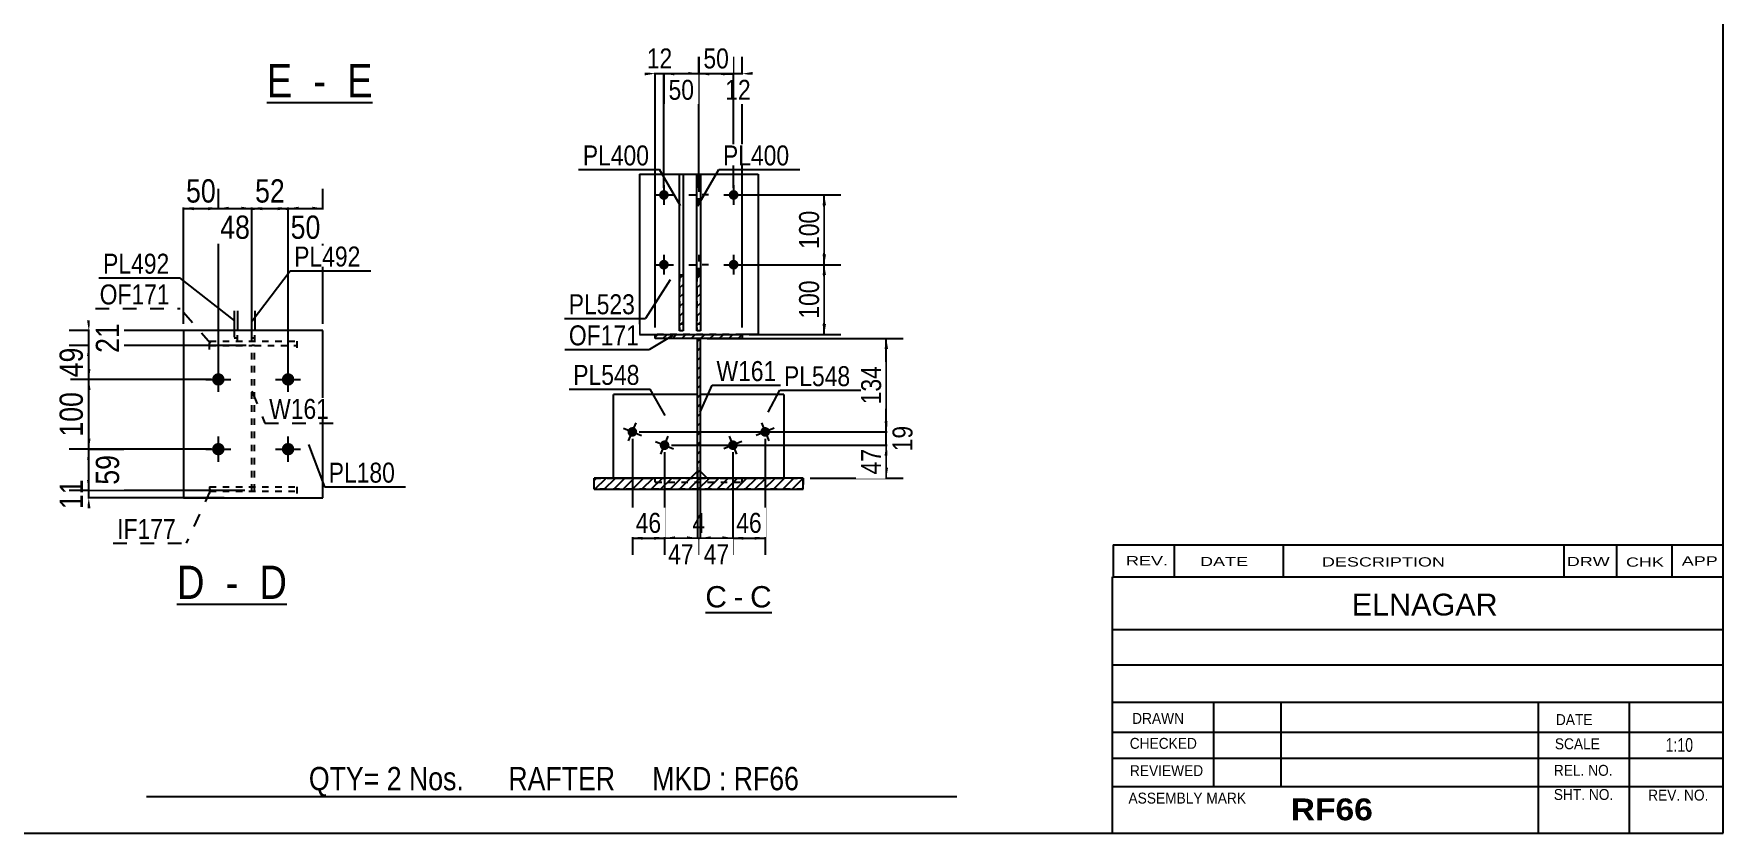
# Model space of a CAD drawing. Header units: millimetres. Extents: x -28 to 375, y -187 to 90.
# Drawn here: x 132.5 to 374.8, y -187 to -72.3 of the extents above; entities that cross this region are included whole.
import ezdxf

# ---------------------------------------------------------------- set-up
doc = ezdxf.new("R2010")
doc.units = ezdxf.units.MM
doc.linetypes.add('DXK_LINE_DOT1', pattern=[1.8814, 0.9407, -0.9407])
doc.linetypes.add('DXK_LINE_DOT2', pattern=[3.9198, 1.9599, -1.9599])
doc.styles.add('Arial', font='ARIAL.TTF', dxfattribs={"height": 0.2})
doc.styles.add('Arial Bold', font='ARIALBD.TTF', dxfattribs={"height": 0.2})
doc.styles.add('Arial Narrow', font='ARIALN.TTF', dxfattribs={"height": 0.2})

# ---------------------------------------------------------------- blocks, each defined once
blk = doc.blocks.new('Unknown-626819748-1210')
at = {"color": 5, "linetype": 'Continuous'}
for p, q in [((374.82, -186.95), (374.82, 90.05)), ((-25.18, -186.95), (374.82, -186.95))]:
    blk.add_line(p, q, dxfattribs=at)
blk = doc.blocks.new('Unknown-626819748-12 - 1943')
at = {"color": 7, "linetype": 'Continuous'}
blk.add_line((228.85, -155.32), (238.36, -155.32), dxfattribs=at)
at = {"color": 0, "linetype": 'Continuous'}
blk.add_wipeout([(231.93, -154.57), (231.93, -151.37), (228.85, -151.37), (228.85, -154.57)], dxfattribs=at)
blk.add_wipeout([(234.31, -154.57), (234.31, -151.37), (232.89, -151.37), (232.89, -154.57)], dxfattribs=at)
at = {"color": 96, "linetype": 'Continuous', "style": 'Arial'}
blk.add_text('C', height=3.06, dxfattribs=at).set_placement((228.85, -154.57))
at = {"color": 0, "linetype": 'Continuous'}
blk.add_wipeout([(238.36, -154.57), (238.36, -151.37), (235.27, -151.37), (235.27, -154.57)], dxfattribs=at)
at = {"color": 96, "linetype": 'Continuous', "style": 'Arial'}
for s, p in [('C', (235.27, -154.57)), ('-', (232.89, -154.57))]:
    blk.add_text(s, height=3.06, dxfattribs=at).set_placement(p)
blk = doc.blocks.new('Unknown-626819748-13 - 2122')
at = {"color": 7, "linetype": 'Continuous'}
blk.add_line((153.08, -154.1), (168.85, -154.1), dxfattribs=at)
at = {"color": 0, "linetype": 'Continuous'}
for points in [[(157.03, -153.35), (157.03, -148.35), (153.08, -148.35), (153.08, -153.35)], [(163.4, -153.35), (163.4, -148.35), (158.53, -148.35), (158.53, -153.35)], [(168.85, -153.35), (168.85, -148.35), (164.9, -148.35), (164.9, -153.35)]]:
    blk.add_wipeout(points, dxfattribs=at)
at = {"color": 6, "linetype": 'Continuous', "style": 'Arial Narrow'}
for s, height, p in [('D', 4.77, (153.08, -153.35)), ('D', 4.77, (164.9, -153.35)), (' - ', 4.772, (158.53, -153.35))]:
    blk.add_text(s, height=height, dxfattribs=at).set_placement(p)
blk = doc.blocks.new('Unknown-626819748-14 - 2293')
at = {"color": 7, "linetype": 'Continuous'}
blk.add_line((165.95, -82.15), (181.12, -82.15), dxfattribs=at)
at = {"color": 0, "linetype": 'Continuous'}
for points in [[(169.6, -81.4), (169.6, -76.4), (165.95, -76.4), (165.95, -81.4)], [(175.97, -81.4), (175.97, -76.4), (171.1, -76.4), (171.1, -81.4)], [(181.12, -81.4), (181.12, -76.4), (177.47, -76.4), (177.47, -81.4)]]:
    blk.add_wipeout(points, dxfattribs=at)
at = {"color": 6, "linetype": 'Continuous', "style": 'Arial Narrow'}
for s, height, p in [('E', 4.77, (165.95, -81.4)), ('E', 4.77, (177.47, -81.4)), (' - ', 4.772, (171.1, -81.4))]:
    blk.add_text(s, height=height, dxfattribs=at).set_placement(p)
blk = doc.blocks.new('Part-626819748-1951 - 1943')
at = {"linetype": 'Continuous'}
h = blk.add_hatch(dxfattribs=at)
h.set_pattern_fill('', scale=0.3, style=0, pattern_type=0)
h.set_pattern_definition([(45, (234.1504, -115.4071), (-0.67352, 0.67352), [])])
h.paths.add_polyline_path([(234.15, -116.01), (234.15, -115.41), (221.65, -115.41), (221.65, -116.01)])
at = {"color": 2, "linetype": 'Continuous'}
for p, q in [((221.65, -116.01), (221.65, -115.41)), ((221.65, -115.41), (234.15, -115.41)), ((234.15, -116.01), (221.65, -116.01)), ((234.15, -115.41), (234.15, -116.01))]:
    blk.add_line(p, q, dxfattribs=at)
blk = doc.blocks.new('Part-626819748-1974 - 1943')
at = {"linetype": 'Continuous'}
h = blk.add_hatch(dxfattribs=at)
h.set_pattern_fill('', scale=0.3, style=0, pattern_type=0)
h.set_pattern_definition([(45, (242.9004, -136.0071), (-0.67352, 0.67352), [])])
h.paths.add_polyline_path([(242.9, -137.61), (242.9, -136.01), (212.9, -136.01), (212.9, -137.61)])
at = {"color": 7, "linetype": 'DXK_LINE_DOT1'}
for p, q in [((212.9, -137.61), (212.9, -136.01)), ((212.9, -136.01), (242.9, -136.01)), ((242.9, -137.61), (212.9, -137.61)), ((242.9, -136.01), (242.9, -137.61))]:
    blk.add_line(p, q, dxfattribs=at)
at = {"color": 2, "linetype": 'Continuous'}
for p, q in [((212.9, -137.61), (212.9, -136.01)), ((242.9, -136.01), (212.9, -136.01)), ((212.9, -137.61), (242.9, -137.61)), ((242.9, -137.61), (242.9, -136.01))]:
    blk.add_line(p, q, dxfattribs=at)
blk = doc.blocks.new('Part-626819748-1986 - 1943')
at = {"color": 2, "linetype": 'Continuous'}
for p, q in [((219.4, -92.41), (219.4, -115.41)), ((219.4, -92.41), (236.4, -92.41)), ((236.4, -92.41), (236.4, -115.41)), ((219.4, -115.41), (221.65, -115.41)), ((236.4, -115.41), (234.15, -115.41))]:
    blk.add_line(p, q, dxfattribs=at)
at = {"color": 7, "linetype": 'DXK_LINE_DOT1'}
blk.add_line((234.15, -115.41), (221.65, -115.41), dxfattribs=at)
blk = doc.blocks.new('Part-626819748-2008 - 1943')
at = {"linetype": 'Continuous'}
h = blk.add_hatch(dxfattribs=at)
h.set_pattern_fill('', scale=0.3, style=0, pattern_type=0)
h.set_pattern_definition([(45, (228.1504, -106.88165), (-0.67352, 0.67352), [])])
h.paths.add_polyline_path([(228.15, -114.91), (228.15, -106.88), (227.65, -106.88), (227.65, -114.91)])
at = {"color": 2, "linetype": 'Continuous'}
for p, q in [((227.65, -106.88), (227.65, -92.41)), ((227.65, -92.41), (228.15, -92.41)), ((228.15, -92.41), (228.15, -106.88)), ((227.65, -114.91), (227.65, -106.88)), ((227.65, -106.88), (228.15, -106.88)), ((228.15, -106.88), (228.15, -114.91)), ((228.15, -114.91), (227.65, -114.91))]:
    blk.add_line(p, q, dxfattribs=at)
at = {"color": 7, "linetype": 'DXK_LINE_DOT1'}
for p, q in [((227.65, -106.88), (227.65, -114.91)), ((228.15, -106.88), (228.15, -114.91)), ((227.65, -113.91), (228.15, -113.91)), ((228.15, -114.91), (227.65, -114.91))]:
    blk.add_line(p, q, dxfattribs=at)
blk = doc.blocks.new('Part-626819748-2013 - 1943')
at = {"color": 2, "linetype": 'Continuous'}
for p, q in [((240.1, -124.01), (228.1, -124.01)), ((240.1, -124.01), (240.1, -136.01)), ((228.1, -135.01), (229.1, -136.01))]:
    blk.add_line(p, q, dxfattribs=at)
at = {"color": 7, "linetype": 'DXK_LINE_DOT1'}
for p, q in [((228.1, -124.01), (228.1, -135.01)), ((229.1, -136.01), (240.1, -136.01))]:
    blk.add_line(p, q, dxfattribs=at)
blk = doc.blocks.new('Part-626819748-2017 - 1943')
at = {"color": 7, "linetype": 'DXK_LINE_DOT1'}
for p, q in [((221.65, -136.61), (221.65, -136.01)), ((229.1, -136.01), (221.65, -136.01)), ((221.65, -136.61), (234.15, -136.61)), ((234.15, -136.61), (234.15, -136.01))]:
    blk.add_line(p, q, dxfattribs=at)
blk = doc.blocks.new('Part-626819748-2022 - 1943')
at = {"linetype": 'Continuous'}
h = blk.add_hatch(dxfattribs=at)
h.set_pattern_fill('', scale=0.3, style=0, pattern_type=0)
h.set_pattern_definition([(45, (228.1004, -116.0071), (-0.67352, 0.67352), [])])
h.paths.add_polyline_path([(228.1, -136.01), (228.1, -116.01), (227.7, -116.01), (227.7, -136.01)])
at = {"color": 2, "linetype": 'Continuous'}
for p, q in [((227.7, -136.01), (227.7, -116.01)), ((227.7, -116.01), (228.1, -116.01)), ((228.1, -116.01), (228.1, -136.01)), ((228.1, -136.01), (227.7, -136.01))]:
    blk.add_line(p, q, dxfattribs=at)
blk = doc.blocks.new('Bolt-626819748-2028 - 1943')
at = {"linetype": 'Continuous'}
for points in [[(223.6, -95.41, -1), (222.2, -95.41, -1)], [(233.6, -95.41, -1), (232.2, -95.41, -1)], [(223.6, -105.41, -1), (222.2, -105.41, -1)], [(233.6, -105.41, -1), (232.2, -105.41, -1)]]:
    blk.add_hatch(color=3, dxfattribs=at).paths.add_polyline_path(points)
at = {"color": 3, "linetype": 'Continuous'}
for p, q in [((222.9, -94.01), (222.9, -96.81)), ((227.9, -94.01), (227.9, -94.94)), ((232.9, -94.01), (232.9, -96.81)), ((221.5, -95.41), (224.3, -95.41)), ((226.5, -95.41), (227.43, -95.41)), ((227.9, -96.81), (227.9, -95.87)), ((229.3, -95.41), (228.37, -95.41)), ((231.5, -95.41), (234.3, -95.41)), ((222.9, -104.01), (222.9, -106.81)), ((227.9, -104.01), (227.9, -104.94)), ((232.9, -104.01), (232.9, -106.81)), ((221.5, -105.41), (224.3, -105.41)), ((226.5, -105.41), (227.43, -105.41)), ((227.9, -106.81), (227.9, -105.87)), ((229.3, -105.41), (228.37, -105.41)), ((231.5, -105.41), (234.3, -105.41))]:
    blk.add_line(p, q, dxfattribs=at)
blk = doc.blocks.new('Part-626819748-3196 - 1943')
at = {"color": 2, "linetype": 'Continuous'}
for p, q in [((227.7, -124.01), (215.7, -124.01)), ((215.7, -136.01), (215.7, -124.01)), ((226.7, -136.01), (227.7, -135.01))]:
    blk.add_line(p, q, dxfattribs=at)
at = {"color": 7, "linetype": 'DXK_LINE_DOT1'}
for p, q in [((227.7, -135.01), (227.7, -124.01)), ((215.7, -136.01), (221.65, -136.01))]:
    blk.add_line(p, q, dxfattribs=at)
blk = doc.blocks.new('Part-626819748-3208 - 1943')
at = {"linetype": 'Continuous'}
h = blk.add_hatch(dxfattribs=at)
h.set_pattern_fill('', scale=0.3, style=0, pattern_type=0)
h.set_pattern_definition([(45, (225.6504, -106.88165), (-0.67352, 0.67352), [])])
h.paths.add_polyline_path([(225.65, -114.91), (225.65, -106.88), (225.15, -106.88), (225.15, -114.91)])
at = {"color": 2, "linetype": 'Continuous'}
for p, q in [((225.15, -106.88), (225.15, -92.41)), ((225.15, -92.41), (225.65, -92.41)), ((225.65, -92.41), (225.65, -106.88)), ((225.15, -114.91), (225.15, -106.88)), ((225.15, -106.88), (225.65, -106.88)), ((225.65, -106.88), (225.65, -114.91)), ((225.65, -114.91), (225.15, -114.91))]:
    blk.add_line(p, q, dxfattribs=at)
at = {"color": 7, "linetype": 'DXK_LINE_DOT1'}
for p, q in [((225.15, -106.88), (225.15, -114.91)), ((225.65, -106.88), (225.65, -114.91)), ((225.15, -113.91), (225.65, -113.91)), ((225.65, -114.91), (225.15, -114.91))]:
    blk.add_line(p, q, dxfattribs=at)
blk = doc.blocks.new('Bolt-626819748-3217 - 1943')
at = {"linetype": 'Continuous'}
for points in [[(233.07, -131.95, -1), (232.53, -130.66, -1)], [(237.69, -130.04, -1), (237.15, -128.75, -1)]]:
    blk.add_hatch(color=3, dxfattribs=at).paths.add_polyline_path(points)
at = {"color": 3, "linetype": 'Continuous'}
for p, q in [((236.89, -128.1), (237.96, -130.69)), ((234.09, -130.77), (231.51, -131.84)), ((232.27, -130.01), (233.34, -132.6)), ((238.71, -128.86), (236.13, -129.93))]:
    blk.add_line(p, q, dxfattribs=at)
blk = doc.blocks.new('Bolt-626819748-3220 - 1943')
at = {"linetype": 'Continuous'}
for points in [[(218.65, -128.75, -1), (218.11, -130.04, -1)], [(223.27, -130.66, -1), (222.73, -131.95, -1)]]:
    blk.add_hatch(color=3, dxfattribs=at).paths.add_polyline_path(points)
at = {"color": 3, "linetype": 'Continuous'}
for p, q in [((217.85, -130.69), (218.92, -128.1)), ((217.09, -128.86), (219.67, -129.93)), ((221.71, -130.77), (224.29, -131.84)), ((222.47, -132.6), (223.54, -130.01))]:
    blk.add_line(p, q, dxfattribs=at)
blk = doc.blocks.new('Bolt-626819748-2167 - 2122')
at = {"linetype": 'Continuous'}
for points in [[(158.11, -121.87, -1), (159.91, -121.87, -1)], [(168.11, -121.87, -1), (169.91, -121.87, -1)], [(158.11, -131.87, -1), (159.91, -131.87, -1)], [(168.11, -131.87, -1), (169.91, -131.87, -1)]]:
    blk.add_hatch(color=3, dxfattribs=at).paths.add_polyline_path(points)
at = {"color": 3, "linetype": 'Continuous'}
for p, q in [((159.01, -123.67), (159.01, -120.07)), ((169.01, -123.67), (169.01, -120.07)), ((157.21, -121.87), (160.81, -121.87)), ((167.21, -121.87), (170.81, -121.87)), ((159.01, -133.67), (159.01, -130.07)), ((169.01, -133.67), (169.01, -130.07)), ((157.21, -131.87), (160.81, -131.87)), ((167.21, -131.87), (170.81, -131.87))]:
    blk.add_line(p, q, dxfattribs=at)
blk = doc.blocks.new('Part-626819748-2192 - 2122')
at = {"color": 7, "linetype": 'DXK_LINE_DOT1'}
for p, q in [((157.76, -137.29), (170.26, -137.29)), ((157.76, -137.29), (157.76, -138.42)), ((157.76, -137.89), (170.26, -137.89)), ((170.26, -137.29), (170.26, -138.42))]:
    blk.add_line(p, q, dxfattribs=at)
blk = doc.blocks.new('Part-626819748-2172 - 2122')
at = {"color": 7, "linetype": 'DXK_LINE_DOT1'}
for p, q in [((163.81, -137.81), (163.81, -117)), ((164.21, -117), (163.81, -117)), ((164.21, -137.81), (164.21, -117)), ((163.81, -137.25), (164.21, -137.25))]:
    blk.add_line(p, q, dxfattribs=at)
blk = doc.blocks.new('Part-626819748-2185 - 2122')
at = {"color": 2, "linetype": 'Continuous'}
for p, q in [((163.76, -112.05), (163.76, -114.87)), ((164.26, -112.05), (164.26, -114.87))]:
    blk.add_line(p, q, dxfattribs=at)
at = {"color": 7, "linetype": 'DXK_LINE_DOT1'}
for p, q in [((163.76, -114.87), (163.76, -116.44)), ((163.76, -115.88), (164.26, -115.88)), ((164.26, -116.44), (164.26, -114.87))]:
    blk.add_line(p, q, dxfattribs=at)
blk = doc.blocks.new('Part-626819748-2197 - 2122')
at = {"color": 7, "linetype": 'DXK_LINE_DOT1'}
for p, q in [((157.76, -116.4), (170.26, -116.4)), ((157.76, -117.56), (157.76, -116.4)), ((157.76, -117), (163.81, -117)), ((164.21, -117), (170.26, -117)), ((170.26, -116.4), (170.26, -117.56))]:
    blk.add_line(p, q, dxfattribs=at)
blk = doc.blocks.new('Part-626819748-2202 - 2122')
at = {"color": 2, "linetype": 'Continuous'}
for p, q in [((154.01, -114.87), (154.01, -138.87)), ((174.01, -114.87), (154.01, -114.87)), ((174.01, -138.87), (174.01, -114.87)), ((154.01, -138.87), (174.01, -138.87))]:
    blk.add_line(p, q, dxfattribs=at)
blk = doc.blocks.new('Part-626819748-3403 - 2122')
at = {"color": 2, "linetype": 'Continuous'}
for p, q in [((161.26, -112.05), (161.26, -114.87)), ((161.76, -112.05), (161.76, -114.87))]:
    blk.add_line(p, q, dxfattribs=at)
at = {"color": 7, "linetype": 'DXK_LINE_DOT1'}
for p, q in [((161.26, -114.87), (161.26, -116.44)), ((161.26, -115.88), (161.76, -115.88)), ((161.76, -116.44), (161.76, -114.87))]:
    blk.add_line(p, q, dxfattribs=at)
blk = doc.blocks.new('StraightDimension-626819748-2100 - 1943')
at = {"linetype": 'Continuous'}
for points in [[(245.65, -96.91), (245.9, -95.41), (246.15, -96.91)], [(246.15, -103.91), (245.9, -105.41), (245.65, -103.91)]]:
    blk.add_hatch(color=7, dxfattribs=at).paths.add_polyline_path(points)
at = {"color": 7, "linetype": 'Continuous'}
for p, q in [((233.9, -95.41), (248.3, -95.41)), ((245.9, -105.41), (245.9, -95.41)), ((233.9, -105.41), (248.3, -105.41))]:
    blk.add_line(p, q, dxfattribs=at)
at = {"color": 0}
blk.add_wipeout([(245.75, -97.07), (241.55, -97.07), (241.55, -103.75), (245.75, -103.75)], dxfattribs=at)
at = {"color": 3, "style": 'Arial Narrow'}
blk.add_text('100', height=2.863, rotation=90.0002, dxfattribs=at).set_placement((245.15, -103.15))
blk = doc.blocks.new('StraightDimension-626819748-5501 - 1943')
at = {"linetype": 'Continuous'}
for points in [[(254.55, -132.81), (254.8, -131.31), (255.05, -132.81)], [(255.05, -134.51), (254.8, -136.01), (254.55, -134.51)]]:
    blk.add_hatch(color=7, dxfattribs=at).paths.add_polyline_path(points)
at = {"color": 7, "linetype": 'Continuous'}
for p, q in [((224, -131.31), (257.2, -131.31)), ((254.8, -136.01), (254.8, -131.31)), ((243.9, -136.01), (257.2, -136.01))]:
    blk.add_line(p, q, dxfattribs=at)
at = {"color": 0}
blk.add_wipeout([(254.65, -131.23), (250.45, -131.23), (250.45, -136.09), (254.65, -136.09)], dxfattribs=at)
at = {"color": 3, "style": 'Arial Narrow'}
blk.add_text('47', height=2.863, rotation=90.0002, dxfattribs=at).set_placement((254.05, -135.49))
blk = doc.blocks.new('StraightDimension-626819748-5339 - 1943')
at = {"linetype": 'Continuous'}
for points in [[(226.2, -144.37), (227.7, -144.62), (226.2, -144.87)], [(229.6, -144.87), (228.1, -144.62), (229.6, -144.37)]]:
    blk.add_hatch(color=7, dxfattribs=at).paths.add_polyline_path(points)
at = {"color": 7, "linetype": 'Continuous'}
for p, q in [((227.7, -134.46), (227.7, -147.02)), ((228.1, -134.46), (228.1, -147.02)), ((227.7, -144.62), (228.1, -144.62))]:
    blk.add_line(p, q, dxfattribs=at)
at = {"color": 0}
blk.add_wipeout([(229.41, -144.47), (229.41, -140.27), (226.39, -140.27), (226.39, -144.47)], dxfattribs=at)
at = {"color": 3, "style": 'Arial Narrow'}
blk.add_text('4', height=2.86, dxfattribs=at).set_placement((226.99, -143.87))
blk = doc.blocks.new('StraightDimension-626819748-5337 - 1943')
at = {"linetype": 'Continuous'}
for points in [[(234.3, -144.87), (232.8, -144.62), (234.3, -144.37)], [(235.92, -144.37), (237.42, -144.62), (235.92, -144.87)]]:
    blk.add_hatch(color=7, dxfattribs=at).paths.add_polyline_path(points)
at = {"color": 7, "linetype": 'Continuous'}
for p, q in [((237.42, -130.4), (237.42, -147.02)), ((232.8, -132.31), (232.8, -147.02)), ((232.8, -144.62), (237.42, -144.62))]:
    blk.add_line(p, q, dxfattribs=at)
at = {"color": 0}
blk.add_wipeout([(237.54, -144.47), (237.54, -140.27), (232.68, -140.27), (232.68, -144.47)], dxfattribs=at)
at = {"color": 3, "style": 'Arial Narrow'}
blk.add_text('46', height=2.863, dxfattribs=at).set_placement((233.28, -143.87))
blk = doc.blocks.new('StraightDimension-626819748-5499 - 1943')
at = {"linetype": 'Continuous'}
for points in [[(254.55, -117.51), (254.8, -116.01), (255.05, -117.51)], [(255.05, -127.9), (254.8, -129.4), (254.55, -127.9)]]:
    blk.add_hatch(color=7, dxfattribs=at).paths.add_polyline_path(points)
at = {"color": 7, "linetype": 'Continuous'}
for p, q in [((229.1, -116.01), (257.2, -116.01)), ((254.8, -129.4), (254.8, -116.01)), ((219.38, -129.4), (257.2, -129.4))]:
    blk.add_line(p, q, dxfattribs=at)
at = {"color": 0}
blk.add_wipeout([(254.65, -119.36), (250.45, -119.36), (250.45, -126.04), (254.65, -126.04)], dxfattribs=at)
at = {"color": 3, "style": 'Arial Narrow'}
blk.add_text('134', height=2.863, rotation=90.0002, dxfattribs=at).set_placement((254.05, -125.44))
blk = doc.blocks.new('StraightDimension-626819748-5340 - 1943')
at = {"linetype": 'Continuous'}
for points in [[(224.5, -144.87), (223, -144.62), (224.5, -144.37)], [(226.2, -144.37), (227.7, -144.62), (226.2, -144.87)]]:
    blk.add_hatch(color=7, dxfattribs=at).paths.add_polyline_path(points)
at = {"color": 7, "linetype": 'Continuous'}
for p, q in [((223, -132.31), (223, -146.87)), ((227.7, -134.46), (227.7, -146.87)), ((223, -144.62), (227.7, -144.62))]:
    blk.add_line(p, q, dxfattribs=at)
at = {"color": 0}
blk.add_wipeout([(227.78, -148.97), (227.78, -144.77), (222.92, -144.77), (222.92, -148.97)], dxfattribs=at)
at = {"color": 3, "style": 'Arial Narrow'}
blk.add_text('47', height=2.863, dxfattribs=at).set_placement((223.52, -148.37))
blk = doc.blocks.new('StraightDimension-626819748-2110 - 1943')
at = {"linetype": 'Continuous'}
for points in [[(245.65, -106.91), (245.9, -105.41), (246.15, -106.91)], [(246.15, -113.91), (245.9, -115.41), (245.65, -113.91)]]:
    blk.add_hatch(color=7, dxfattribs=at).paths.add_polyline_path(points)
at = {"color": 7, "linetype": 'Continuous'}
for p, q in [((233.9, -105.41), (248.3, -105.41)), ((245.9, -115.41), (245.9, -105.41)), ((235.15, -115.41), (248.3, -115.41))]:
    blk.add_line(p, q, dxfattribs=at)
at = {"color": 0}
blk.add_wipeout([(245.75, -107.07), (241.55, -107.07), (241.55, -113.75), (245.75, -113.75)], dxfattribs=at)
at = {"color": 3, "style": 'Arial Narrow'}
blk.add_text('100', height=2.863, rotation=90.0002, dxfattribs=at).set_placement((245.15, -113.15))
blk = doc.blocks.new('StraightDimension-626819748-3737 - 1943')
at = {"linetype": 'Continuous'}
for points in [[(231.4, -77.76), (232.9, -78.01), (231.4, -78.26)], [(235.65, -78.26), (234.15, -78.01), (235.65, -77.76)]]:
    blk.add_hatch(color=7, dxfattribs=at).paths.add_polyline_path(points)
at = {"color": 7, "linetype": 'Continuous'}
for p, q in [((232.9, -94.41), (232.9, -75.61)), ((234.15, -114.41), (234.15, -75.61)), ((232.9, -78.01), (234.15, -78.01))]:
    blk.add_line(p, q, dxfattribs=at)
at = {"color": 0}
blk.add_wipeout([(235.95, -82.36), (235.95, -78.16), (231.1, -78.16), (231.1, -82.36)], dxfattribs=at)
at = {"color": 3, "style": 'Arial Narrow'}
blk.add_text('12', height=2.863, dxfattribs=at).set_placement((231.7, -81.76))
blk = doc.blocks.new('StraightDimension-626819748-3738 - 1943')
at = {"linetype": 'Continuous'}
for points in [[(229.4, -78.26), (227.9, -78.01), (229.4, -77.76)], [(231.4, -77.76), (232.9, -78.01), (231.4, -78.26)]]:
    blk.add_hatch(color=7, dxfattribs=at).paths.add_polyline_path(points)
at = {"color": 7, "linetype": 'Continuous'}
for p, q in [((227.9, -94.41), (227.9, -75.76)), ((232.9, -94.41), (232.9, -75.76)), ((227.9, -78.01), (232.9, -78.01))]:
    blk.add_line(p, q, dxfattribs=at)
at = {"color": 0}
blk.add_wipeout([(232.83, -77.86), (232.83, -73.66), (227.97, -73.66), (227.97, -77.86)], dxfattribs=at)
at = {"color": 3, "style": 'Arial Narrow'}
blk.add_text('50', height=2.863, dxfattribs=at).set_placement((228.57, -77.26))
blk = doc.blocks.new('StraightDimension-626819748-3739 - 1943')
at = {"linetype": 'Continuous'}
for points in [[(224.4, -78.26), (222.9, -78.01), (224.4, -77.76)], [(226.4, -77.76), (227.9, -78.01), (226.4, -78.26)]]:
    blk.add_hatch(color=7, dxfattribs=at).paths.add_polyline_path(points)
at = {"color": 7, "linetype": 'Continuous'}
for p, q in [((222.9, -94.41), (222.9, -75.61)), ((227.9, -94.41), (227.9, -75.61)), ((222.9, -78.01), (227.9, -78.01))]:
    blk.add_line(p, q, dxfattribs=at)
at = {"color": 0}
blk.add_wipeout([(227.83, -82.36), (227.83, -78.16), (222.97, -78.16), (222.97, -82.36)], dxfattribs=at)
at = {"color": 3, "style": 'Arial Narrow'}
blk.add_text('50', height=2.863, dxfattribs=at).set_placement((223.57, -81.76))
blk = doc.blocks.new('StraightDimension-626819748-3740 - 1943')
at = {"linetype": 'Continuous'}
for points in [[(220.15, -77.76), (221.65, -78.01), (220.15, -78.26)], [(224.4, -78.26), (222.9, -78.01), (224.4, -77.76)]]:
    blk.add_hatch(color=7, dxfattribs=at).paths.add_polyline_path(points)
at = {"color": 7, "linetype": 'Continuous'}
for p, q in [((221.65, -114.41), (221.65, -75.76)), ((222.9, -94.41), (222.9, -75.76)), ((221.65, -78.01), (222.9, -78.01))]:
    blk.add_line(p, q, dxfattribs=at)
at = {"color": 0}
blk.add_wipeout([(224.7, -77.86), (224.7, -73.66), (219.85, -73.66), (219.85, -77.86)], dxfattribs=at)
at = {"color": 3, "style": 'Arial Narrow'}
blk.add_text('12', height=2.863, dxfattribs=at).set_placement((220.45, -77.26))
blk = doc.blocks.new('StraightDimension-626819748-5338 - 1943')
at = {"linetype": 'Continuous'}
for points in [[(229.6, -144.87), (228.1, -144.62), (229.6, -144.37)], [(231.3, -144.37), (232.8, -144.62), (231.3, -144.87)]]:
    blk.add_hatch(color=7, dxfattribs=at).paths.add_polyline_path(points)
at = {"color": 7, "linetype": 'Continuous'}
for p, q in [((232.8, -132.31), (232.8, -146.87)), ((228.1, -134.46), (228.1, -146.87)), ((228.1, -144.62), (232.8, -144.62))]:
    blk.add_line(p, q, dxfattribs=at)
at = {"color": 0}
blk.add_wipeout([(232.88, -148.97), (232.88, -144.77), (228.02, -144.77), (228.02, -148.97)], dxfattribs=at)
at = {"color": 3, "style": 'Arial Narrow'}
blk.add_text('47', height=2.863, dxfattribs=at).set_placement((228.62, -148.37))
blk = doc.blocks.new('StraightDimension-626819748-5341 - 1943')
at = {"linetype": 'Continuous'}
for points in [[(219.88, -144.87), (218.38, -144.62), (219.88, -144.37)], [(221.5, -144.37), (223, -144.62), (221.5, -144.87)]]:
    blk.add_hatch(color=7, dxfattribs=at).paths.add_polyline_path(points)
at = {"color": 7, "linetype": 'Continuous'}
for p, q in [((218.38, -130.4), (218.38, -147.02)), ((223, -132.31), (223, -147.02)), ((218.38, -144.62), (223, -144.62))]:
    blk.add_line(p, q, dxfattribs=at)
at = {"color": 0}
blk.add_wipeout([(223.12, -144.47), (223.12, -140.27), (218.26, -140.27), (218.26, -144.47)], dxfattribs=at)
at = {"color": 3, "style": 'Arial Narrow'}
blk.add_text('46', height=2.863, dxfattribs=at).set_placement((218.86, -143.87))
blk = doc.blocks.new('StraightDimension-626819748-5500 - 1943')
at = {"linetype": 'Continuous'}
for points in [[(255.05, -127.9), (254.8, -129.4), (254.55, -127.9)], [(254.55, -132.81), (254.8, -131.31), (255.05, -132.81)]]:
    blk.add_hatch(color=7, dxfattribs=at).paths.add_polyline_path(points)
at = {"color": 7, "linetype": 'Continuous'}
for p, q in [((219.38, -129.4), (257.05, -129.4)), ((254.8, -131.31), (254.8, -129.4)), ((224, -131.31), (257.05, -131.31))]:
    blk.add_line(p, q, dxfattribs=at)
at = {"color": 0}
blk.add_wipeout([(259.15, -127.92), (254.95, -127.92), (254.95, -132.78), (259.15, -132.78)], dxfattribs=at)
at = {"color": 3, "style": 'Arial Narrow'}
blk.add_text('19', height=2.863, rotation=90.0002, dxfattribs=at).set_placement((258.55, -132.18))
blk = doc.blocks.new('StraightDimension-626819748-2232 - 2122')
at = {"linetype": 'Continuous'}
for points in [[(155.51, -97.6), (154.01, -97.35), (155.51, -97.1)], [(157.51, -97.1), (159.01, -97.35), (157.51, -97.6)]]:
    blk.add_hatch(color=4, dxfattribs=at).paths.add_polyline_path(points)
at = {"color": 4, "linetype": 'Continuous'}
for p, q in [((154.01, -113.87), (154.01, -94.75)), ((159.01, -120.87), (159.01, -94.75)), ((154.01, -97.35), (159.01, -97.35))]:
    blk.add_line(p, q, dxfattribs=at)
at = {"color": 0}
blk.add_wipeout([(159.34, -97.2), (159.34, -92.3), (153.68, -92.3), (153.68, -97.2)], dxfattribs=at)
at = {"color": 4, "style": 'Arial Narrow'}
blk.add_text('50', height=3.34, dxfattribs=at).set_placement((154.38, -96.5))
blk = doc.blocks.new('StraightDimension-626819748-2262 - 2122')
at = {"linetype": 'Continuous'}
for points in [[(140.18, -118.49), (140.43, -116.99), (140.68, -118.49)], [(140.68, -120.37), (140.43, -121.87), (140.18, -120.37)]]:
    blk.add_hatch(color=4, dxfattribs=at).paths.add_polyline_path(points)
at = {"color": 4, "linetype": 'Continuous'}
for p, q in [((163.01, -116.99), (137.83, -116.99)), ((140.43, -121.87), (140.43, -116.99)), ((158.01, -121.87), (137.83, -121.87))]:
    blk.add_line(p, q, dxfattribs=at)
at = {"color": 0}
blk.add_wipeout([(140.28, -116.6), (135.38, -116.6), (135.38, -122.26), (140.28, -122.26)], dxfattribs=at)
at = {"color": 4, "style": 'Arial Narrow'}
blk.add_text('49', height=3.34, rotation=90.0002, dxfattribs=at).set_placement((139.58, -121.56))
blk = doc.blocks.new('StraightDimension-626819748-2204 - 2122')
at = {"linetype": 'Continuous'}
for points in [[(170.51, -97.6), (169.01, -97.35), (170.51, -97.1)], [(172.51, -97.1), (174.01, -97.35), (172.51, -97.6)]]:
    blk.add_hatch(color=4, dxfattribs=at).paths.add_polyline_path(points)
at = {"color": 4, "linetype": 'Continuous'}
for p, q in [((169.01, -120.87), (169.01, -94.55)), ((174.01, -113.87), (174.01, -94.55)), ((169.01, -97.35), (174.01, -97.35))]:
    blk.add_line(p, q, dxfattribs=at)
at = {"color": 0}
blk.add_wipeout([(174.34, -102.4), (174.34, -97.5), (168.68, -97.5), (168.68, -102.4)], dxfattribs=at)
at = {"color": 4, "style": 'Arial Narrow'}
blk.add_text('50', height=3.34, dxfattribs=at).set_placement((169.38, -101.7))
blk = doc.blocks.new('StraightDimension-626819748-2214 - 2122')
at = {"linetype": 'Continuous'}
for points in [[(160.51, -97.6), (159.01, -97.35), (160.51, -97.1)], [(162.31, -97.1), (163.81, -97.35), (162.31, -97.6)]]:
    blk.add_hatch(color=4, dxfattribs=at).paths.add_polyline_path(points)
at = {"color": 4, "linetype": 'Continuous'}
for p, q in [((159.01, -120.87), (159.01, -94.55)), ((163.81, -116.35), (163.81, -94.55)), ((159.01, -97.35), (163.81, -97.35))]:
    blk.add_line(p, q, dxfattribs=at)
at = {"color": 0}
blk.add_wipeout([(164.24, -102.4), (164.24, -97.5), (158.58, -97.5), (158.58, -102.4)], dxfattribs=at)
at = {"color": 4, "style": 'Arial Narrow'}
blk.add_text('48', height=3.34, dxfattribs=at).set_placement((159.28, -101.7))
blk = doc.blocks.new('StraightDimension-626819748-2223 - 2122')
at = {"linetype": 'Continuous'}
for points in [[(165.31, -97.6), (163.81, -97.35), (165.31, -97.1)], [(167.51, -97.1), (169.01, -97.35), (167.51, -97.6)]]:
    blk.add_hatch(color=4, dxfattribs=at).paths.add_polyline_path(points)
at = {"color": 4, "linetype": 'Continuous'}
for p, q in [((163.81, -116.35), (163.81, -94.75)), ((169.01, -120.87), (169.01, -94.75)), ((163.81, -97.35), (169.01, -97.35))]:
    blk.add_line(p, q, dxfattribs=at)
at = {"color": 0}
blk.add_wipeout([(169.24, -97.2), (169.24, -92.3), (163.58, -92.3), (163.58, -97.2)], dxfattribs=at)
at = {"color": 4, "style": 'Arial Narrow'}
blk.add_text('52', height=3.34, dxfattribs=at).set_placement((164.28, -96.5))
blk = doc.blocks.new('StraightDimension-626819748-2243 - 2122')
at = {"linetype": 'Continuous'}
for points in [[(140.68, -136.31), (140.43, -137.81), (140.18, -136.31)], [(140.18, -140.37), (140.43, -138.87), (140.68, -140.37)]]:
    blk.add_hatch(color=4, dxfattribs=at).paths.add_polyline_path(points)
at = {"color": 4, "linetype": 'Continuous'}
for p, q in [((162.81, -137.81), (137.83, -137.81)), ((140.43, -138.87), (140.43, -137.81)), ((159.84, -138.87), (137.83, -138.87))]:
    blk.add_line(p, q, dxfattribs=at)
at = {"color": 0}
blk.add_wipeout([(140.28, -135.5), (135.38, -135.5), (135.38, -141.17), (140.28, -141.17)], dxfattribs=at)
at = {"color": 4, "style": 'Arial Narrow'}
blk.add_text('11', height=3.34, rotation=90.0002, dxfattribs=at).set_placement((139.58, -140.47))
blk = doc.blocks.new('StraightDimension-626819748-2253 - 2122')
at = {"linetype": 'Continuous'}
for points in [[(140.68, -113.37), (140.43, -114.87), (140.18, -113.37)], [(140.18, -118.49), (140.43, -116.99), (140.68, -118.49)]]:
    blk.add_hatch(color=4, dxfattribs=at).paths.add_polyline_path(points)
at = {"color": 4, "linetype": 'Continuous'}
for p, q in [((154.34, -114.87), (137.63, -114.87)), ((140.43, -116.99), (140.43, -114.87)), ((163.01, -116.99), (137.63, -116.99))]:
    blk.add_line(p, q, dxfattribs=at)
at = {"color": 0}
blk.add_wipeout([(145.48, -113.1), (140.58, -113.1), (140.58, -118.76), (145.48, -118.76)], dxfattribs=at)
at = {"color": 4, "style": 'Arial Narrow'}
blk.add_text('21', height=3.34, rotation=90.0002, dxfattribs=at).set_placement((144.78, -118.06))
blk = doc.blocks.new('StraightDimension-626819748-2271 - 2122')
at = {"linetype": 'Continuous'}
for points in [[(140.18, -133.37), (140.43, -131.87), (140.68, -133.37)], [(140.68, -136.31), (140.43, -137.81), (140.18, -136.31)]]:
    blk.add_hatch(color=4, dxfattribs=at).paths.add_polyline_path(points)
at = {"color": 4, "linetype": 'Continuous'}
for p, q in [((158.01, -131.87), (137.63, -131.87)), ((140.43, -137.81), (140.43, -131.87)), ((162.81, -137.81), (137.63, -137.81))]:
    blk.add_line(p, q, dxfattribs=at)
at = {"color": 0}
blk.add_wipeout([(145.48, -132), (140.58, -132), (140.58, -137.67), (145.48, -137.67)], dxfattribs=at)
at = {"color": 4, "style": 'Arial Narrow'}
blk.add_text('59', height=3.34, rotation=90.0002, dxfattribs=at).set_placement((144.78, -136.97))
blk = doc.blocks.new('StraightDimension-626819748-2281 - 2122')
at = {"linetype": 'Continuous'}
for points in [[(140.18, -123.37), (140.43, -121.87), (140.68, -123.37)], [(140.68, -130.37), (140.43, -131.87), (140.18, -130.37)]]:
    blk.add_hatch(color=4, dxfattribs=at).paths.add_polyline_path(points)
at = {"color": 4, "linetype": 'Continuous'}
for p, q in [((158.01, -121.87), (137.83, -121.87)), ((140.43, -131.87), (140.43, -121.87)), ((158.01, -131.87), (137.83, -131.87))]:
    blk.add_line(p, q, dxfattribs=at)
at = {"color": 0}
blk.add_wipeout([(140.28, -122.97), (135.38, -122.97), (135.38, -130.77), (140.28, -130.77)], dxfattribs=at)
at = {"color": 4, "style": 'Arial Narrow'}
blk.add_text('100', height=3.34, rotation=90.0002, dxfattribs=at).set_placement((139.58, -130.07))
blk = doc.blocks.new('CBS_CALLOFF-626819748-5606')
at = {"color": 7, "linetype": 'Continuous'}
blk.add_line((148.69, -181.68), (264.93, -181.7), dxfattribs=at)
at = {"color": 3, "linetype": 'Continuous', "style": 'Arial Narrow'}
blk.add_text('QTY= 2 Nos.      RAFTER     MKD : RF66', height=3.3405, dxfattribs=at).set_placement((171.99, -180.79))
blk = doc.blocks.new('CBS_NAME_BLOG-626819748-5607')
at = {"color": 7, "linetype": 'Continuous'}
for p, q in [((287.22, -150.2), (374.74, -150.2)), ((287.22, -186.91), (287.22, -150.2)), ((287.22, -157.74), (374.74, -157.74)), ((287.3, -162.79), (374.81, -162.79)), ((287.22, -168.17), (374.74, -168.17)), ((301.75, -180.27), (301.75, -168.17)), ((311.43, -180.25), (311.43, -168.18)), ((348.35, -186.91), (348.35, -168.18)), ((361.4, -186.91), (361.4, -168.17)), ((287.23, -172.47), (374.81, -172.45)), ((287.22, -176.21), (374.74, -176.21)), ((287.22, -180.25), (374.74, -180.25)), ((287.22, -186.95), (374.81, -186.95))]:
    blk.add_line(p, q, dxfattribs=at)
at = {"color": 3, "linetype": 'Continuous', "style": 'Arial'}
blk.add_text('ELNAGAR', height=3.133, dxfattribs=at).set_placement((321.55, -155.73))
at = {"color": 3, "linetype": 'Continuous'}
for s, height, style, width, p in [('DRAWN', 1.566, 'Arial', 0.9, (290.05, -171.27)), ('DATE', 1.566, 'Arial', 0.9, (350.82, -171.44)), ('CHECKED', 1.566, 'Arial', 0.9, (289.71, -174.85)), ('SCALE', 1.566, 'Arial', 0.9, (350.67, -174.91)), ('1:10', 1.957, 'Arial Narrow', 0.9, (366.56, -175.27)), ('REVIEWED', 1.566, 'Arial', 0.9, (289.74, -178.76)), ('REL. NO.', 1.566, 'Arial', 0.9, (350.53, -178.72)), ('ASSEMBLY MARK', 1.5663, 'Arial', 0.9, (289.53, -182.7)), ('SHT. NO.', 1.566, 'Arial', 0.9, (350.52, -182.18)), ('REV. NO.', 1.566, 'Arial', 0.9, (364.05, -182.27)), ('RF66', 3.131, 'Arial Bold', 1.1, (312.8, -185.1))]:
    blk.add_text(s, height=height, dxfattribs=dict(at, style=style, width=width)).set_placement(p)
blk = doc.blocks.new('CBS_REVISION-626819748-5608')
at = {"color": 7, "linetype": 'Continuous'}
for p, q in [((287.31, -145.57), (374.81, -145.57)), ((287.31, -145.57), (287.31, -150.2)), ((296.1, -145.57), (296.1, -150.2)), ((311.7, -145.57), (311.7, -150.14)), ((351.95, -145.57), (351.95, -150.2)), ((359.5, -145.57), (359.5, -150.2)), ((367.44, -145.57), (367.44, -150.2)), ((287.31, -150.2), (374.81, -150.2))]:
    blk.add_line(p, q, dxfattribs=at)
at = {"color": 7, "style": 'Arial Narrow', "width": 1.7}
for s, height, p in [('REV.', 1.326, (289.17, -148.53)), ('DATE', 1.326, (299.79, -148.64)), ('DESCRIPTION', 1.3257, (317.27, -148.7)), ('DRW', 1.326, (352.38, -148.64)), ('CHK', 1.326, (360.87, -148.73)), ('APP', 1.326, (368.87, -148.57))]:
    blk.add_text(s, height=height, dxfattribs=at).set_placement(p)
blk = doc.blocks.new('Mark-626819748-1947 - 1943')
at = {"color": 7, "linetype": 'Continuous'}
blk.add_line((224.18, -115.56), (220.83, -117.58), dxfattribs=at)
at = {"color": 0}
blk.add_wipeout([(219.33, -116.98), (219.33, -113.98), (209.28, -113.98), (209.28, -116.98)], dxfattribs=at)
blk.add_wipeout([(219.33, -116.98), (219.33, -113.98), (209.28, -113.98), (209.28, -116.98)], dxfattribs=at)
at = {"color": 7, "linetype": 'Continuous'}
blk.add_line((208.68, -117.58), (220.83, -117.58), dxfattribs=at)
at = {"color": 3, "style": 'Arial Narrow'}
blk.add_text('OF171', height=2.863, dxfattribs=at).set_placement((209.28, -116.98))
blk = doc.blocks.new('Mark-626819748-1982 - 1943')
at = {"color": 7, "linetype": 'Continuous'}
blk.add_line((223.79, -107.56), (220.26, -113.12), dxfattribs=at)
at = {"color": 0}
blk.add_wipeout([(218.76, -112.52), (218.76, -109.52), (209.26, -109.52), (209.26, -112.52)], dxfattribs=at)
blk.add_wipeout([(218.76, -112.52), (218.76, -109.52), (209.26, -109.52), (209.26, -112.52)], dxfattribs=at)
at = {"color": 7, "linetype": 'Continuous'}
blk.add_line((208.66, -113.12), (220.26, -113.12), dxfattribs=at)
at = {"color": 3, "style": 'Arial Narrow'}
blk.add_text('PL523', height=2.863, dxfattribs=at).set_placement((209.26, -112.52))
blk = doc.blocks.new('Mark-626819748-2004 - 1943')
at = {"color": 0}
blk.add_wipeout([(240.88, -91.17), (240.88, -88.17), (231.38, -88.17), (231.38, -91.17)], dxfattribs=at)
blk.add_wipeout([(240.88, -91.17), (240.88, -88.17), (231.38, -88.17), (231.38, -91.17)], dxfattribs=at)
at = {"color": 7, "linetype": 'Continuous'}
for p, q in [((227.78, -96.97), (230.78, -91.77)), ((230.78, -91.77), (242.38, -91.77))]:
    blk.add_line(p, q, dxfattribs=at)
at = {"color": 3, "style": 'Arial Narrow'}
blk.add_text('PL400', height=2.863, dxfattribs=at).set_placement((231.38, -91.17))
blk = doc.blocks.new('Mark-626819748-3232 - 1943')
at = {"color": 7, "linetype": 'Continuous'}
blk.add_line((225.28, -96.97), (222.28, -91.77), dxfattribs=at)
at = {"color": 0}
blk.add_wipeout([(220.78, -91.17), (220.78, -88.17), (211.28, -88.17), (211.28, -91.17)], dxfattribs=at)
blk.add_wipeout([(220.78, -91.17), (220.78, -88.17), (211.28, -88.17), (211.28, -91.17)], dxfattribs=at)
at = {"color": 7, "linetype": 'Continuous'}
blk.add_line((210.68, -91.77), (222.28, -91.77), dxfattribs=at)
at = {"color": 3, "style": 'Arial Narrow'}
blk.add_text('PL400', height=2.863, dxfattribs=at).set_placement((211.28, -91.17))
blk = doc.blocks.new('Mark-626819748-2009 - 1943')
at = {"color": 0}
blk.add_wipeout([(249.64, -122.83), (249.64, -119.83), (240.13, -119.83), (240.13, -122.83)], dxfattribs=at)
blk.add_wipeout([(249.64, -122.83), (249.64, -119.83), (240.13, -119.83), (240.13, -122.83)], dxfattribs=at)
at = {"color": 7, "linetype": 'Continuous'}
for p, q in [((237.85, -126.58), (239.53, -123.43)), ((239.53, -123.43), (251.14, -123.43))]:
    blk.add_line(p, q, dxfattribs=at)
at = {"color": 3, "style": 'Arial Narrow'}
blk.add_text('PL548', height=2.863, dxfattribs=at).set_placement((240.13, -122.83))
blk = doc.blocks.new('Mark-626819748-2018 - 1943')
at = {"color": 0}
blk.add_wipeout([(239.03, -122.1), (239.03, -119.1), (230.45, -119.1), (230.45, -122.1)], dxfattribs=at)
blk.add_wipeout([(239.03, -122.1), (239.03, -119.1), (230.45, -119.1), (230.45, -122.1)], dxfattribs=at)
at = {"color": 7, "linetype": 'Continuous'}
for p, q in [((228.1, -126.55), (229.85, -122.7)), ((229.85, -122.7), (239.63, -122.7))]:
    blk.add_line(p, q, dxfattribs=at)
at = {"color": 3, "style": 'Arial Narrow'}
blk.add_text('W161', height=2.863, dxfattribs=at).set_placement((230.45, -122.1))
blk = doc.blocks.new('Mark-626819748-3229 - 1943')
at = {"color": 7, "linetype": 'Continuous'}
blk.add_line((223.09, -127.04), (220.92, -123.25), dxfattribs=at)
at = {"color": 0}
blk.add_wipeout([(219.42, -122.65), (219.42, -119.65), (209.91, -119.65), (209.91, -122.65)], dxfattribs=at)
blk.add_wipeout([(219.42, -122.65), (219.42, -119.65), (209.91, -119.65), (209.91, -122.65)], dxfattribs=at)
at = {"color": 7, "linetype": 'Continuous'}
blk.add_line((209.31, -123.25), (220.92, -123.25), dxfattribs=at)
at = {"color": 3, "style": 'Arial Narrow'}
blk.add_text('PL548', height=2.863, dxfattribs=at).set_placement((209.91, -122.65))
blk = doc.blocks.new('Mark-626819748-2168 - 2122')
at = {"color": 0}
blk.add_wipeout([(174.89, -127.53), (174.89, -124.53), (166.3, -124.53), (166.3, -127.53)], dxfattribs=at)
blk.add_wipeout([(174.89, -127.53), (174.89, -124.53), (166.3, -124.53), (166.3, -127.53)], dxfattribs=at)
at = {"color": 7, "linetype": 'DXK_LINE_DOT2'}
for p, q in [((163.81, -123.55), (165.7, -128.13)), ((165.7, -128.13), (175.49, -128.13))]:
    blk.add_line(p, q, dxfattribs=at)
at = {"color": 3, "style": 'Arial Narrow'}
blk.add_text('W161', height=2.863, dxfattribs=at).set_placement((166.3, -127.53))
blk = doc.blocks.new('Mark-626819748-2188 - 2122')
at = {"color": 7, "linetype": 'DXK_LINE_DOT2'}
blk.add_line((157.95, -137.62), (154.41, -145.35), dxfattribs=at)
at = {"color": 0}
blk.add_wipeout([(152.91, -144.75), (152.91, -141.75), (144.51, -141.75), (144.51, -144.75)], dxfattribs=at)
blk.add_wipeout([(152.91, -144.75), (152.91, -141.75), (144.51, -141.75), (144.51, -144.75)], dxfattribs=at)
at = {"color": 7, "linetype": 'DXK_LINE_DOT2'}
blk.add_line((143.91, -145.35), (154.41, -145.35), dxfattribs=at)
at = {"color": 3, "style": 'Arial Narrow'}
blk.add_text('IF177', height=2.863, dxfattribs=at).set_placement((144.51, -144.75))
blk = doc.blocks.new('Mark-626819748-2193 - 2122')
at = {"color": 7, "linetype": 'DXK_LINE_DOT2'}
blk.add_line((157.87, -116.72), (153.54, -111.71), dxfattribs=at)
at = {"color": 0}
blk.add_wipeout([(152.04, -111.11), (152.04, -108.11), (141.99, -108.11), (141.99, -111.11)], dxfattribs=at)
blk.add_wipeout([(152.04, -111.11), (152.04, -108.11), (141.99, -108.11), (141.99, -111.11)], dxfattribs=at)
at = {"color": 7, "linetype": 'DXK_LINE_DOT2'}
blk.add_line((141.39, -111.71), (153.54, -111.71), dxfattribs=at)
at = {"color": 3, "style": 'Arial Narrow'}
blk.add_text('OF171', height=2.863, dxfattribs=at).set_placement((141.99, -111.11))
blk = doc.blocks.new('Mark-626819748-2198 - 2122')
at = {"color": 0}
blk.add_wipeout([(184.35, -136.67), (184.35, -133.67), (174.84, -133.67), (174.84, -136.67)], dxfattribs=at)
blk.add_wipeout([(184.35, -136.67), (184.35, -133.67), (174.84, -133.67), (174.84, -136.67)], dxfattribs=at)
at = {"color": 7, "linetype": 'Continuous'}
for p, q in [((171.92, -131.22), (174.24, -137.27)), ((174.24, -137.27), (185.85, -137.27))]:
    blk.add_line(p, q, dxfattribs=at)
at = {"color": 3, "style": 'Arial Narrow'}
blk.add_text('PL180', height=2.863, dxfattribs=at).set_placement((174.84, -136.67))
blk = doc.blocks.new('Mark-626819748-3426 - 2122')
at = {"color": 0}
blk.add_wipeout([(179.4, -105.67), (179.4, -102.67), (169.89, -102.67), (169.89, -105.67)], dxfattribs=at)
blk.add_wipeout([(179.4, -105.67), (179.4, -102.67), (169.89, -102.67), (169.89, -105.67)], dxfattribs=at)
at = {"color": 7, "linetype": 'Continuous'}
for p, q in [((163.88, -113.46), (169.29, -106.27)), ((169.29, -106.27), (180.9, -106.27))]:
    blk.add_line(p, q, dxfattribs=at)
at = {"color": 3, "style": 'Arial Narrow'}
blk.add_text('PL492', height=2.863, dxfattribs=at).set_placement((169.89, -105.67))
blk = doc.blocks.new('Mark-626819748-3429 - 2122')
at = {"color": 7, "linetype": 'Continuous'}
blk.add_line((161.38, -113.46), (153.5, -107.3), dxfattribs=at)
at = {"color": 0}
blk.add_wipeout([(152, -106.7), (152, -103.7), (142.49, -103.7), (142.49, -106.7)], dxfattribs=at)
blk.add_wipeout([(152, -106.7), (152, -103.7), (142.49, -103.7), (142.49, -106.7)], dxfattribs=at)
at = {"color": 7, "linetype": 'Continuous'}
blk.add_line((141.89, -107.3), (153.5, -107.3), dxfattribs=at)
at = {"color": 3, "style": 'Arial Narrow'}
blk.add_text('PL492', height=2.863, dxfattribs=at).set_placement((142.49, -106.7))

msp = doc.modelspace()

# ---------------------------------------------------------------- block references
for name in ['Unknown-626819748-1210', 'Part-626819748-1986 - 1943', 'Bolt-626819748-2028 - 1943', 'Part-626819748-3208 - 1943', 'Part-626819748-2008 - 1943', 'Part-626819748-3403 - 2122', 'Part-626819748-2185 - 2122', 'Part-626819748-2202 - 2122', 'Part-626819748-1951 - 1943', 'Part-626819748-2022 - 1943', 'Part-626819748-2197 - 2122', 'Part-626819748-2172 - 2122', 'Bolt-626819748-2167 - 2122', 'Part-626819748-3196 - 1943', 'Part-626819748-2013 - 1943', 'Bolt-626819748-3220 - 1943', 'Bolt-626819748-3217 - 1943', 'Part-626819748-2192 - 2122', 'Part-626819748-1974 - 1943', 'Part-626819748-2017 - 1943', 'CBS_REVISION-626819748-5608', 'CBS_NAME_BLOG-626819748-5607', 'CBS_CALLOFF-626819748-5606']:
    msp.add_blockref(name, (0, 0))

# ---------------------------------------------------------------- next in the draw order: block references
for name in ['Unknown-626819748-14 - 2293', 'StraightDimension-626819748-2232 - 2122', 'StraightDimension-626819748-2204 - 2122', 'StraightDimension-626819748-2100 - 1943', 'Mark-626819748-2168 - 2122', 'Mark-626819748-2198 - 2122', 'StraightDimension-626819748-5501 - 1943', 'StraightDimension-626819748-2243 - 2122', 'Unknown-626819748-13 - 2122', 'Unknown-626819748-12 - 1943']:
    msp.add_blockref(name, (0, 0))

# ---------------------------------------------------------------- next in the draw order: block references
for name in ['StraightDimension-626819748-2262 - 2122', 'StraightDimension-626819748-5337 - 1943', 'StraightDimension-626819748-2271 - 2122', 'StraightDimension-626819748-5339 - 1943']:
    msp.add_blockref(name, (0, 0))

# ---------------------------------------------------------------- next in the draw order: block references
for name in ['StraightDimension-626819748-2214 - 2122', 'StraightDimension-626819748-5499 - 1943', 'StraightDimension-626819748-5340 - 1943', 'Mark-626819748-2188 - 2122']:
    msp.add_blockref(name, (0, 0))

# ---------------------------------------------------------------- next in the draw order: block references
for name in ['StraightDimension-626819748-2223 - 2122', 'StraightDimension-626819748-2110 - 1943', 'Mark-626819748-2009 - 1943', 'StraightDimension-626819748-2281 - 2122', 'StraightDimension-626819748-5341 - 1943', 'StraightDimension-626819748-5338 - 1943']:
    msp.add_blockref(name, (0, 0))

# ---------------------------------------------------------------- next in the draw order: block references
for name in ['StraightDimension-626819748-3737 - 1943', 'StraightDimension-626819748-2253 - 2122', 'Mark-626819748-2018 - 1943', 'StraightDimension-626819748-5500 - 1943']:
    msp.add_blockref(name, (0, 0))

# ---------------------------------------------------------------- next in the draw order: block references
for name in ['StraightDimension-626819748-3738 - 1943', 'Mark-626819748-3426 - 2122', 'Mark-626819748-2193 - 2122', 'Mark-626819748-3229 - 1943']:
    msp.add_blockref(name, (0, 0))

# ---------------------------------------------------------------- next in the draw order: block references
for name in ['StraightDimension-626819748-3739 - 1943', 'Mark-626819748-3429 - 2122']:
    msp.add_blockref(name, (0, 0))

# ---------------------------------------------------------------- next in the draw order: block references
for name in ['StraightDimension-626819748-3740 - 1943', 'Mark-626819748-2004 - 1943']:
    msp.add_blockref(name, (0, 0))

# ---------------------------------------------------------------- next in the draw order: block references
for name in ['Mark-626819748-3232 - 1943', 'Mark-626819748-1947 - 1943']:
    msp.add_blockref(name, (0, 0))

# ---------------------------------------------------------------- next in the draw order: block references
msp.add_blockref('Mark-626819748-1982 - 1943', (0, 0))

doc.saveas('drawing.dxf')
